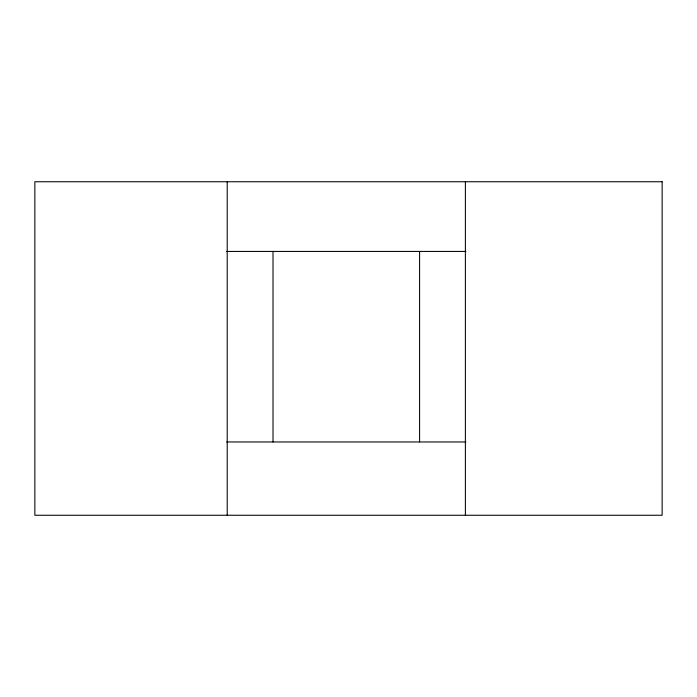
<?xml version="1.0" encoding="UTF-8"?>
<svg xmlns="http://www.w3.org/2000/svg" width="697" height="697" viewBox="0 0 697 697"><rect width="100%" height="100%" fill="white"/><g stroke="black" fill="none" stroke-linecap="round" stroke-linejoin="round"><path stroke-width="1.05" d="M226.682 251.434L465.927 251.434M226.682 441.968L465.927 441.968M465.387 181.743L465.387 515.257M419.585 251.434L419.585 441.968M273.015 251.434L273.015 441.968M227.213 181.743L227.213 515.257M662.15 181.743L34.85 181.743L34.85 515.257L662.15 515.257L662.15 181.743"/></g></svg>
